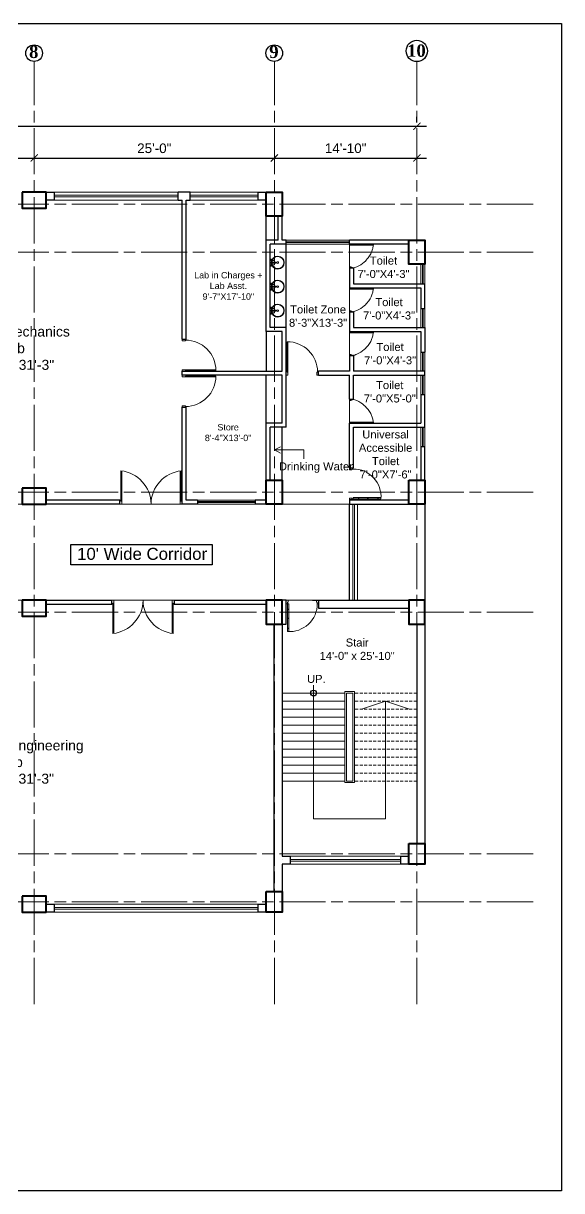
# Model space of a CAD drawing. Header units: inches. Extents: x -12 to 20935469, y -1604 to 24729220.
# Drawn here: x 20841909 to 20842582, y 24721123 to 24722582 of the extents above; entities that cross this region are included whole.
import ezdxf

# ---------------------------------------------------------------- set-up
doc = ezdxf.new("R2010")
doc.units = ezdxf.units.IN
doc.header["$LTSCALE"] = 0.03
doc.header["$MEASUREMENT"] = 0
doc.header["$PDMODE"] = 32
doc.header["$PDSIZE"] = 15
doc.linetypes.add('ACAD_ISO08W100', pattern=[36, 24, -3, 6, -3])
doc.linetypes.add('DASHED2', pattern=[0.375, 0.25, -0.125])
for name, color, linetype, lineweight in [('column', 1, 'Continuous', 40), ('Dim Line', 252, 'Continuous', 13), ('Door', 7, 'Continuous', 18), ('Gas', 21, 'Continuous', 5), ('Glass Line', 252, 'Continuous', 9), ('Grid Line', 252, 'Continuous', 18), ('Main Wall', 7, 'Continuous', 30), ('RAIL', 23, 'Continuous', 13), ('STAIR', 46, 'Continuous', 15), ('TOILET FIXTURE', 142, 'Continuous', 5), ('wind.', 150, 'Continuous', 20)]:
    doc.layers.add(name, color=color, linetype=linetype, lineweight=lineweight)
doc.layers.add('TEXT', color=7, linetype='Continuous')
doc.styles.add('2', font='swisscl.ttf')
doc.styles.add('RomanS', font='arial.ttf', dxfattribs={"height": 12})
doc.styles.get("Standard").update_dxf_attribs({"font": 'timesbd.ttf'})
doc.dimstyles.new('Aec_Arch_I', dxfattribs={"dimscale": 96, "dimtxt": 12, "dimasz": 0.09375, "dimexe": 0.125, "dimexo": 0.125, "dimgap": 0.0625, "dimtad": 1, "dimdec": 0, "dimzin": 3, "dimdsep": 46, "dimlunit": 4, "dimtxsty": 'RomanS', "dimblk1": 'ARCHTICK', "dimblk2": 'ARCHTICK', "dimsah": 1, "dimcen": 0.09375, "dimdle": 0.125, "dimadec": 0, "dimazin": 0, "dimtfac": 0.75, "dimtdec": 0, "dimtmove": 2, "dimatfit": 3, "dimldrblk": 'ARCHTICK', "dimfxl": 1, "dimfrac": 1, "dimtolj": 1, "dimtzin": 0, "dimarcsym": 0})

# ---------------------------------------------------------------- blocks, each defined once
blk = doc.blocks.new('Door_45')
at = {"layer": 'Door'}
for p, q in [((1.5, 5), (1.5, 44)), ((1.5, 40), (2.2, 40)), ((2.2, 40), (2.2, 39.5)), ((2.2, 39.5), (2.7, 39.5)), ((2.7, 39.5), (2.7, 40)), ((2.7, 40), (3.5, 40)), ((3.5, 44), (3.5, 5)), ((1.5, 25.8), (2.2, 25.8)), ((2.2, 25.8), (2.2, 25.3)), ((2.2, 25.3), (2.7, 25.3)), ((2.7, 25.8), (3.5, 25.8)), ((2.7, 25.3), (2.7, 25.8)), ((0, 0), (0, 5)), ((0, 5), (1.5, 5)), ((1.5, 12.6), (2.2, 12.6)), ((3.5, 5), (1.5, 5)), ((1.5, 5), (1.5, 3)), ((1.5, 3), (2.5, 3)), ((2.2, 12.6), (2.2, 13.1)), ((2.2, 13.1), (2.7, 13.1)), ((2.5, 3), (2.5, 0)), ((2.7, 13.1), (2.7, 12.6)), ((2.7, 12.6), (3.5, 12.6)), ((42.5, 3), (42.5, 0)), ((43.5, 3), (42.5, 3)), ((45, 5), (43.5, 5)), ((43.5, 5), (43.5, 3)), ((45, 0), (45, 5)), ((2.5, 0), (0, 0)), ((42.5, 0), (45, 0))]:
    blk.add_line(p, q, dxfattribs=at)
blk.add_arc((4.7, 5.3), 38.8, 359.6233, 94.6685, dxfattribs=at)
blk = doc.blocks.new('$D40')
at = {"layer": 'Door'}
for p, q in [((1, 4), (1, 42)), ((2, 0), (2, 42)), ((1, 5), (0, 5)), ((2, 0), (0, 0)), ((2, 4), (1, 4)), ((39, 4), (38, 4)), ((38, 4), (38, 0)), ((40, 0), (38, 0)), ((40, 5), (39, 5)), ((39, 5), (39, 4))]:
    blk.add_line(p, q, dxfattribs=at)
blk.add_arc((1, 4), 38, 0, 90, dxfattribs=at)
blk = doc.blocks.new('_ArchTick')
at = {"color": 0, "linetype": 'ByBlock', "lineweight": 35, "const_width": 0.15}
blk.add_lwpolyline([(-0.5, -0.5), (0.5, 0.5)], dxfattribs=at)
blk = doc.blocks.new('*D23')
at = {"layer": 'Defpoints', "color": 0, "transparency": 16777216}
for p in [(20832166.8, 24724578.2), (20832473.8, 24724578.2), (20832473.8, 24724578.2)]:
    blk.add_point(p, dxfattribs=at)
at = {"layer": 'Dim Line', "color": 0, "lineweight": -2, "transparency": 16777216}
for p, q in [((20832154.8, 24724578.2), (20832485.8, 24724578.2)), ((20832166.8, 24724566.2), (20832166.8, 24724566.2)), ((20832473.8, 24724566.2), (20832473.8, 24724566.2))]:
    blk.add_line(p, q, dxfattribs=at)
at = {"layer": 'Dim Line', "color": 0, "lineweight": -2, "transparency": 16777216, "xscale": 9, "yscale": 9, "zscale": 9, "rotation": 180}
blk.add_blockref('_ArchTick', (20832166.8, 24724578.2), dxfattribs=at)
at = {"layer": 'Dim Line', "color": 0, "lineweight": -2, "transparency": 16777216, "xscale": 9, "yscale": 9, "zscale": 9}
blk.add_blockref('_ArchTick', (20832473.8, 24724578.2), dxfattribs=at)
at = {"layer": 'Dim Line', "color": 0, "transparency": 16777216, "insert": (20832320.3, 24724590.3), "char_height": 12, "attachment_point": 5, "style": 'RomanS'}
blk.add_mtext('\\A1;25\'-7"', dxfattribs=at)
blk = doc.blocks.new('*D10')
at = {"layer": 'Defpoints', "color": 0, "transparency": 16777216}
for p in [(20832473.8, 24724578.2), (20832773.8, 24724578.2), (20832773.8, 24724578.2)]:
    blk.add_point(p, dxfattribs=at)
at = {"layer": 'Dim Line', "color": 0, "lineweight": -2, "transparency": 16777216}
blk.add_line((20832461.8, 24724578.2), (20832785.8, 24724578.2), dxfattribs=at)
at = {"layer": 'Dim Line', "color": 0, "lineweight": -2, "transparency": 16777216, "xscale": 9, "yscale": 9, "zscale": 9, "rotation": 180}
blk.add_blockref('_ArchTick', (20832473.8, 24724578.2), dxfattribs=at)
at = {"layer": 'Dim Line', "color": 0, "lineweight": -2, "transparency": 16777216, "xscale": 9, "yscale": 9, "zscale": 9}
blk.add_blockref('_ArchTick', (20832773.8, 24724578.2), dxfattribs=at)
at = {"layer": 'Dim Line', "color": 0, "transparency": 16777216, "insert": (20832623.8, 24724590.3), "char_height": 12, "attachment_point": 5, "style": 'RomanS'}
blk.add_mtext('\\A1;25\'-0"', dxfattribs=at)
blk = doc.blocks.new('*D11')
at = {"layer": 'Defpoints', "color": 0, "transparency": 16777216}
for p in [(20832773.8, 24724578.2), (20832951.8, 24724578.2), (20832951.8, 24724578.2)]:
    blk.add_point(p, dxfattribs=at)
at = {"layer": 'Dim Line', "color": 0, "lineweight": -2, "transparency": 16777216}
for p, q in [((20832761.8, 24724578.2), (20832963.8, 24724578.2)), ((20832951.8, 24724566.2), (20832951.8, 24724566.2))]:
    blk.add_line(p, q, dxfattribs=at)
at = {"layer": 'Dim Line', "color": 0, "lineweight": -2, "transparency": 16777216, "xscale": 9, "yscale": 9, "zscale": 9, "rotation": 180}
blk.add_blockref('_ArchTick', (20832773.8, 24724578.2), dxfattribs=at)
at = {"layer": 'Dim Line', "color": 0, "lineweight": -2, "transparency": 16777216, "xscale": 9, "yscale": 9, "zscale": 9}
blk.add_blockref('_ArchTick', (20832951.8, 24724578.2), dxfattribs=at)
at = {"layer": 'Dim Line', "color": 0, "transparency": 16777216, "insert": (20832862.8, 24724590.3), "char_height": 12, "attachment_point": 5, "style": 'RomanS'}
blk.add_mtext('\\A1;14\'-10"', dxfattribs=at)
blk = doc.blocks.new('*D13')
at = {"layer": 'Defpoints', "color": 0, "transparency": 16777216}
for p in [(20830948.3, 24724610.7), (20832951.8, 24724617.8), (20832951.8, 24724610.7)]:
    blk.add_point(p, dxfattribs=at)
at = {"layer": 'Dim Line', "color": 0, "lineweight": -2, "transparency": 16777216}
for p, q in [((20830948.3, 24724622.7), (20830948.3, 24724629.8)), ((20832951.8, 24724622.7), (20832951.8, 24724629.8)), ((20830936.3, 24724617.8), (20832963.8, 24724617.8))]:
    blk.add_line(p, q, dxfattribs=at)
at = {"layer": 'Dim Line', "color": 0, "lineweight": -2, "transparency": 16777216, "xscale": 9, "yscale": 9, "zscale": 9, "rotation": 180}
blk.add_blockref('_ArchTick', (20830948.3, 24724617.8), dxfattribs=at)
at = {"layer": 'Dim Line', "color": 0, "lineweight": -2, "transparency": 16777216, "xscale": 9, "yscale": 9, "zscale": 9}
blk.add_blockref('_ArchTick', (20832951.8, 24724617.8), dxfattribs=at)
at = {"layer": 'Dim Line', "color": 0, "transparency": 16777216, "insert": (20831950, 24724629.9), "char_height": 12, "attachment_point": 5, "style": 'RomanS'}
blk.add_mtext('\\A1;166\'-11"', dxfattribs=at)
blk = doc.blocks.new('sssss-flat-876')
at = {"layer": 'Door', "linetype": 'Continuous', "ltscale": 3}
blk.add_line((3666.5, 84027.2), (3666.5, 84055.7), dxfattribs=at)
at = {"layer": 'Door', "linetype": 'Continuous', "ltscale": 3, "extrusion": (-7.21527e-09, -3.35624e-18, 1), "elevation": 0}
for points in [[(3666.5, 84057.2), (3666.5, 84055.7), (3668.4, 84055.7), (3668.4, 84056.5), (3670.2, 84056.5), (3670.2, 84057.2)], [(3668.4, 84055.7), (3696.2, 84055.7), (3696.2, 84056.5), (3668.4, 84056.5)]]:
    blk.add_lwpolyline(points, close=True, dxfattribs=at)
at = {"layer": 'Door', "linetype": 'Continuous', "ltscale": 3, "flags": 128}
blk.add_lwpolyline([(3670.2, 84027.2, 0.04096), (3675.5, 84028.9, 0.082496), (3684.9, 84034.8, 0.052187), (3689.7, 84040, 0.043988), (3692.9, 84045, 0.036571), (3694.8, 84049.6, 0.034751), (3695.9, 84054.2, 0.011435), (3696.2, 84055.7)], format="xyb", dxfattribs=at)
at = {"layer": 'Door', "linetype": 'Continuous', "ltscale": 3}
blk.add_lwpolyline([(3666.5, 84027.2), (3666.5, 84028.7), (3668.4, 84028.7), (3668.4, 84027.9), (3670.2, 84027.9), (3670.2, 84027.2)], close=True, dxfattribs=at)
blk = doc.blocks.new('7-flat-72')
at = {"layer": 'Glass Line', "color": 8, "ltscale": 20}
for p, q in [((-64478.7, 376960.5), (-64480.3, 376960.5)), ((-64480.3, 376959.5), (-64480.3, 376960.5)), ((-64480.3, 376959.5), (-64480.3, 376960.5)), ((-64478.7, 376959.5), (-64480.3, 376959.5)), ((-64480.3, 376959.1), (-64480.3, 376959.4)), ((-64478.7, 376959.4), (-64480.3, 376959.4)), ((-64478.7, 376959.1), (-64480.3, 376959.1)), ((-64480.2, 376959.4), (-64480.2, 376959.5)), ((-64480.1, 376959.5), (-64480.1, 376960.5)), ((-64479.9, 376959.5), (-64479.9, 376960.5)), ((-64479.5, 376959.5), (-64479.5, 376960.5)), ((-64479.1, 376959.5), (-64479.1, 376960.5)), ((-64478.9, 376959.5), (-64478.9, 376960.5)), ((-64478.9, 376959.4), (-64478.9, 376959.5)), ((-64478.8, 376959.5), (-64478.8, 376960.5)), ((-64478.7, 376959.5), (-64478.7, 376960.5)), ((-64478.7, 376959.1), (-64478.7, 376959.4)), ((-64475.1, 376959.4), (-64476.9, 376959.4)), ((-64476.9, 376959.1), (-64476.9, 376959.4)), ((-64475.1, 376959.1), (-64476.9, 376959.1)), ((-64476.6, 376959.4), (-64476.6, 376966.6)), ((-64475.5, 376966.6), (-64476.6, 376966.6)), ((-64475.5, 376959.4), (-64475.5, 376966.6)), ((-64475.1, 376959.1), (-64475.1, 376959.4)), ((-64473.3, 376960.5), (-64471.7, 376960.5)), ((-64473.3, 376959.5), (-64473.3, 376960.5)), ((-64473.3, 376959.5), (-64473.3, 376960.5)), ((-64473.3, 376959.5), (-64471.7, 376959.5)), ((-64473.3, 376959.1), (-64473.3, 376959.4)), ((-64473.3, 376959.4), (-64471.7, 376959.4)), ((-64473.3, 376959.1), (-64471.7, 376959.1)), ((-64473.1, 376959.5), (-64473.1, 376960.5)), ((-64473.1, 376959.4), (-64473.1, 376959.5)), ((-64472.9, 376959.5), (-64472.9, 376960.5)), ((-64472.5, 376959.5), (-64472.5, 376960.5)), ((-64472.1, 376959.5), (-64472.1, 376960.5)), ((-64471.9, 376959.5), (-64471.9, 376960.5)), ((-64471.9, 376959.4), (-64471.9, 376959.5)), ((-64471.8, 376959.5), (-64471.8, 376960.5)), ((-64471.7, 376959.5), (-64471.7, 376960.5)), ((-64471.7, 376959.1), (-64471.7, 376959.4))]:
    blk.add_line(p, q, dxfattribs=at)
blk.add_circle((-64476, 376968.4, 0), 1.08, dxfattribs=at)
for radius, start, end in [(8.1, 273.8334, 266.1883), (7.55, 274.115, 265.9068)]:
    blk.add_arc((-64476, 376968.4, 0), radius, start, end, dxfattribs=at)
blk = doc.blocks.new('SFSFSFS-flat-72')
at = {"layer": 'TOILET FIXTURE', "ltscale": 0.2}
blk.add_lwpolyline([(-3918.5, -3608.1), (-3918.5, -3602.7), (-3923.9, -3602.7), (-3923.9, -3608.1)], close=True, dxfattribs=at)
at = {"layer": 'TOILET FIXTURE', "ltscale": 20}
blk.add_blockref('7-flat-72', (60554.8, -380567.2), dxfattribs=at)
blk = doc.blocks.new('fff')
at = {"layer": 'Grid Line', "color": 252, "linetype": 'ACAD_ISO08W100', "lineweight": 9, "ltscale": 80, "true_color": 0x939598}
for p, q in [((20832473.8, 24723521.1), (20832473.8, 24724698.8)), ((20832773.8, 24723521.1), (20832773.8, 24724698.8)), ((20832951.8, 24723521.1), (20832951.8, 24724698.8)), ((20833096.9, 24724520.6), (20830726.1, 24724520.6)), ((20833096.9, 24724460.6), (20830726.1, 24724460.6)), ((20833096.9, 24724160.7), (20830726.1, 24724160.7)), ((20833096.9, 24724010.7), (20830726.1, 24724010.7)), ((20833096.9, 24723708.7), (20830726.1, 24723708.7)), ((20833096.9, 24723648.8), (20830726.1, 24723648.8))]:
    blk.add_line(p, q, dxfattribs=at)
at = {"layer": 'Dim Line'}
for base, p1, p2, picture, middle in [((20832951.7523, 24724617.8128), (20830948.3088, 24724610.7482), (20832951.7523, 24724610.7482), '*D13', (20831950.0306, 24724629.9397)), ((20832473.8, 24724578.2), (20832166.8, 24724578.2), (20832473.8, 24724578.2), '*D23', (20832320.3, 24724590.3)), ((20832773.8, 24724578.2), (20832473.8, 24724578.2), (20832773.8, 24724578.2), '*D10', (20832623.8, 24724590.3)), ((20832951.8, 24724578.2), (20832773.8, 24724578.2), (20832951.8, 24724578.2), '*D11', (20832862.8, 24724590.3))]:
    dim = blk.add_linear_dim(base=base, p1=p1, p2=p2, dimstyle='Aec_Arch_I', dxfattribs=at)
    dim.commit()
    dim.dimension.update_dxf_attribs({"geometry": picture, "text_midpoint": middle})

msp = doc.modelspace()

# ---------------------------------------------------------------- linework, layer by layer
for p, q in [((20842212.6, 24722310.9), (20842212.6, 24722340.9)), ((20842237.6, 24722201.6), (20842237.6, 24722305.9)), ((20842212.6, 24722196.6), (20842212.6, 24722147)), ((20842212.6, 24722082), (20842212.6, 24722142)), ((20842232.6, 24722011), (20842232.6, 24722077)), ((20842321.6, 24721986.2), (20842316.6, 24721986.2)), ((20842316.6, 24721861), (20842316.6, 24721981.2)), ((20842270.4, 24721861), (20842372.6, 24721861))]:
    msp.add_line(p, q)
msp.add_lwpolyline([(20842410.6, 24721981), (20842410.6, 24721861)])
msp.add_lwpolyline([(20841968.5, 24721930.7), (20842144.8, 24721930.7), (20842144.8, 24721905.2), (20841968.5, 24721905.2)], close=True)
msp.add_circle((20842271.7, 24721745), 3.61)
at = {"layer": 'column', "lineweight": 40, "ltscale": 20}
for points in [[(20841907.6, 24722370.9), (20841907.6, 24722350.9), (20841937.6, 24722350.9), (20841937.6, 24722370.9)], [(20842212.6, 24722370.9), (20842232.6, 24722370.9), (20842232.6, 24722340.9), (20842212.6, 24722340.9)], [(20842390.6, 24722310.9), (20842410.6, 24722310.9), (20842410.6, 24722280.9), (20842390.6, 24722280.9)], [(20841907.6, 24722001), (20841907.6, 24721981), (20841937.6, 24721981), (20841937.6, 24722001)], [(20842212.6, 24722011), (20842232.6, 24722011), (20842232.6, 24721981), (20842212.6, 24721981)], [(20842390.6, 24722011), (20842410.6, 24722011), (20842410.6, 24721981), (20842390.6, 24721981)], [(20841907.6, 24721861), (20841907.6, 24721841), (20841937.6, 24721841), (20841937.6, 24721861)], [(20842232.6, 24721861), (20842212.6, 24721861), (20842212.6, 24721831), (20842232.6, 24721831)], [(20842410.6, 24721861), (20842390.6, 24721861), (20842390.6, 24721831), (20842410.6, 24721831)], [(20842390.6, 24721557), (20842410.6, 24721557), (20842410.6, 24721531), (20842390.6, 24721531)], [(20841907.6, 24721491), (20841907.6, 24721471), (20841937.6, 24721471), (20841937.6, 24721491)], [(20842212.6, 24721497), (20842232.6, 24721497), (20842232.6, 24721471), (20842212.6, 24721471)]]:
    msp.add_lwpolyline(points, close=True, dxfattribs=at)
at = {"layer": 'Defpoints'}
msp.add_lwpolyline([(20840142.6, 24722581.7), (20842581.5, 24722581.7), (20842581.5, 24721123.2), (20840142.6, 24721123.2)], close=True, dxfattribs=at)
at = {"layer": 'Door'}
for p, q in [((20842030.9, 24721984.7), (20842030.9, 24722022.6)), ((20842032.2, 24721981), (20842032.2, 24722022.6)), ((20842105, 24721981), (20842105, 24722022.6)), ((20842106.3, 24721984.7), (20842106.3, 24722022.6)), ((20842030.9, 24721986), (20842029.6, 24721986)), ((20842106.3, 24721986), (20842107.6, 24721986)), ((20842032.2, 24721981), (20842029.6, 24721981)), ((20842032.2, 24721984.7), (20842030.9, 24721984.7)), ((20842105, 24721984.7), (20842106.3, 24721984.7)), ((20842105, 24721981), (20842107.6, 24721981)), ((20842022.2, 24721861), (20842019.6, 24721861)), ((20842020.9, 24721856), (20842019.6, 24721856)), ((20842020.9, 24721857.3), (20842020.9, 24721819.4)), ((20842022.2, 24721857.3), (20842020.9, 24721857.3)), ((20842022.2, 24721861), (20842022.2, 24721819.4)), ((20842095, 24721861), (20842095, 24721819.4)), ((20842095, 24721861), (20842097.6, 24721861)), ((20842095, 24721857.3), (20842096.3, 24721857.3)), ((20842096.3, 24721857.3), (20842096.3, 24721819.4)), ((20842096.3, 24721856), (20842097.6, 24721856))]:
    msp.add_line(p, q, dxfattribs=at)
for centre, start, end in [((20842026.4, 24721980.6), 0.5906, 83.7783), ((20842110.9, 24721980.6), 96.2217, 179.4094), ((20842016.4, 24721861.4), 276.2217, 359.4094), ((20842100.9, 24721861.4), 180.5906, 263.7783)]:
    msp.add_arc(centre, 42.3, start, end, dxfattribs=at)
at = {"layer": 'Gas', "color": 0, "lineweight": 5}
for points in [[(20842310.6, 24721747), (20842322.6, 24721747), (20842322.6, 24721633), (20842310.6, 24721633)], [(20842312.6, 24721745), (20842320.6, 24721745), (20842320.6, 24721635), (20842312.6, 24721635)]]:
    msp.add_lwpolyline(points, close=True, dxfattribs=at)
at = {"layer": 'Main Wall', "lineweight": 30}
for p, q in [((20841947.6, 24722370.9), (20841947.6, 24722360.9)), ((20842126.6, 24721986.1), (20842112.6, 24721986.1)), ((20842126.6, 24721986.1), (20842126.6, 24721981.1)), ((20842212.6, 24721986.1), (20842198.6, 24721986.1)), ((20842198.6, 24721986.1), (20842198.6, 24721981.1)), ((20842126.6, 24721981.1), (20842107.6, 24721981.1)), ((20842212.6, 24721981.1), (20842198.6, 24721981.1))]:
    msp.add_line(p, q, dxfattribs=at)
at = {"layer": 'Main Wall'}
for p, q in [((20842102.6, 24722360.9), (20842102.6, 24722370.9)), ((20842117.6, 24722370.9), (20842102.6, 24722370.9)), ((20842117.6, 24722360.9), (20842117.6, 24722370.9)), ((20842102.6, 24722360.9), (20842107.6, 24722360.9)), ((20842107.6, 24722187), (20842107.6, 24722360.9)), ((20842112.6, 24722187), (20842112.6, 24722360.9)), ((20842112.6, 24722360.9), (20842117.6, 24722360.9)), ((20842227.6, 24722310.9), (20842227.6, 24722340.9)), ((20842232.6, 24722310.9), (20842232.6, 24722340.9)), ((20842212.6, 24722196.6), (20842212.6, 24722310.9)), ((20842227.6, 24722310.9), (20842212.6, 24722310.9)), ((20842237.6, 24722310.9), (20842232.6, 24722310.9)), ((20842237.6, 24722305.9), (20842237.6, 24722310.9)), ((20842390.6, 24722310.9), (20842316.6, 24722310.9)), ((20842316.6, 24722305.9), (20842316.6, 24722310.9)), ((20842217.6, 24722201.6), (20842217.6, 24722305.9)), ((20842237.6, 24722305.9), (20842217.6, 24722305.9)), ((20842390.6, 24722305.9), (20842316.6, 24722305.9)), ((20842321.6, 24722275.9), (20842316.6, 24722275.9)), ((20842316.6, 24722251.2), (20842405.6, 24722251.2)), ((20842410.6, 24722225.6), (20842410.6, 24722256.2)), ((20842316.6, 24722221.2), (20842321.6, 24722221.2)), ((20842405.6, 24722225.6), (20842410.6, 24722225.6)), ((20842232.6, 24722196.6), (20842212.6, 24722196.6)), ((20842237.6, 24722201.6), (20842217.6, 24722201.6)), ((20842232.6, 24722147), (20842232.6, 24722196.6)), ((20842237.6, 24722147), (20842237.6, 24722201.6)), ((20842316.6, 24722196.6), (20842405.6, 24722196.6)), ((20842107.6, 24722187), (20842112.6, 24722187)), ((20842316.6, 24722166.6), (20842321.6, 24722166.6)), ((20842405.6, 24722171), (20842410.6, 24722171)), ((20842107.6, 24722142), (20842107.6, 24722147)), ((20842107.6, 24722147), (20842232.6, 24722147)), ((20842237.6, 24722077), (20842237.6, 24722147)), ((20842277.6, 24722142), (20842277.6, 24722147)), ((20842232.6, 24722142), (20842107.6, 24722142)), ((20842232.6, 24722082), (20842232.6, 24722142)), ((20842277.6, 24722142), (20842316.6, 24722142)), ((20842316.6, 24722112), (20842316.6, 24722142)), ((20842321.6, 24722112), (20842321.6, 24722142)), ((20842405.6, 24722118), (20842410.6, 24722118)), ((20842410.6, 24722077), (20842410.6, 24722118)), ((20842107.6, 24721981), (20842107.6, 24722102)), ((20842107.6, 24722102), (20842112.6, 24722102)), ((20842112.6, 24721986), (20842112.6, 24722102)), ((20842316.6, 24722112), (20842321.6, 24722112)), ((20842212.6, 24722011), (20842212.6, 24722082)), ((20842232.6, 24722082), (20842212.6, 24722082)), ((20842217.6, 24722011), (20842217.6, 24722077)), ((20842237.6, 24722077), (20842217.6, 24722077)), ((20842316.6, 24722026.2), (20842316.6, 24722082)), ((20842316.6, 24722082), (20842405.6, 24722082)), ((20842321.6, 24722026.2), (20842321.6, 24722077)), ((20842321.6, 24722077), (20842410.6, 24722077)), ((20842405.6, 24722053), (20842405.6, 24722011)), ((20842405.6, 24722053), (20842410.6, 24722053)), ((20842410.6, 24722011), (20842410.6, 24722053)), ((20842316.6, 24722026.2), (20842321.6, 24722026.2)), ((20842029.6, 24721986), (20841937.6, 24721986)), ((20842029.6, 24721981), (20842029.6, 24721986)), ((20842316.6, 24721986.2), (20842390.6, 24721986.2)), ((20842316.6, 24721986.2), (20842316.6, 24721981.1)), ((20842029.6, 24721981), (20841937.6, 24721981)), ((20842316.6, 24721981.1), (20842390.6, 24721981.1)), ((20841937.6, 24721861), (20842019.6, 24721861)), ((20841937.6, 24721856), (20842019.6, 24721856)), ((20842019.6, 24721856), (20842019.6, 24721861)), ((20842097.6, 24721861), (20842212.6, 24721861)), ((20842097.6, 24721861), (20842097.6, 24721856)), ((20842097.6, 24721856), (20842212.6, 24721856)), ((20842222.6, 24721861), (20842232.6, 24721861)), ((20842237.6, 24721861), (20842232.6, 24721861)), ((20842237.6, 24721831), (20842237.6, 24721861)), ((20842277.6, 24721861), (20842390.6, 24721861)), ((20842277.6, 24721861), (20842277.6, 24721851)), ((20842277.6, 24721851), (20842390.6, 24721851)), ((20842222.6, 24721497), (20842222.6, 24721831)), ((20842232.6, 24721831), (20842237.6, 24721831)), ((20842400.6, 24721831), (20842400.6, 24721557)), ((20842410.6, 24721831), (20842410.6, 24721557))]:
    msp.add_line(p, q, dxfattribs=at)
at = {"layer": 'Main Wall', "lineweight": 30}
for points in [[(20841937.6, 24722370.9), (20841947.6, 24722370.9), (20841947.6, 24722360.9), (20841937.6, 24722360.9)], [(20842202.6, 24722370.9), (20842212.6, 24722370.9), (20842212.6, 24722360.9), (20842202.6, 24722360.9)], [(20841937.6, 24721481), (20841947.6, 24721481), (20841947.6, 24721471), (20841937.6, 24721471)], [(20842202.6, 24721481), (20842212.6, 24721481), (20842212.6, 24721471), (20842202.6, 24721471)]]:
    msp.add_lwpolyline(points, close=True, dxfattribs=at)
at = {"layer": 'Main Wall'}
for points in [[(20842316.6, 24722275.9), (20842316.6, 24722251.2)], [(20842321.6, 24722275.9), (20842321.6, 24722256.2), (20842410.6, 24722256.2)], [(20842405.6, 24722251.2), (20842405.6, 24722225.6)], [(20842316.6, 24722221.2), (20842316.6, 24722196.6)], [(20842321.6, 24722221.2), (20842321.6, 24722201.6), (20842410.6, 24722201.6), (20842410.6, 24722171)], [(20842405.6, 24722196.6), (20842405.6, 24722171)], [(20842316.6, 24722166.6), (20842316.6, 24722147)], [(20842321.6, 24722166.6), (20842321.6, 24722147)], [(20842316.6, 24722147), (20842277.6, 24722147)], [(20842321.6, 24722142), (20842410.6, 24722142), (20842410.6, 24722147), (20842321.6, 24722147)], [(20842405.6, 24722118), (20842405.6, 24722082)], [(20842232.6, 24721831), (20842232.6, 24721541), (20842242.6, 24721541), (20842242.6, 24721531), (20842232.6, 24721531), (20842232.6, 24721497)]]:
    msp.add_lwpolyline(points, dxfattribs=at)
msp.add_lwpolyline([(20842380.6, 24721541), (20842390.6, 24721541), (20842390.6, 24721531), (20842380.6, 24721531)], close=True, dxfattribs=at)
at = {"layer": 'RAIL', "lineweight": 9}
for p, q in [((20842271.7, 24721754.7), (20842271.7, 24721588)), ((20842232.6, 24721725), (20842310.6, 24721725)), ((20842331.6, 24721725), (20842361.6, 24721735)), ((20842361.6, 24721588), (20842361.6, 24721735)), ((20842361.6, 24721735), (20842391.6, 24721725)), ((20842271.7, 24721588), (20842361.6, 24721588))]:
    msp.add_line(p, q, dxfattribs=at)
at = {"layer": 'STAIR', "color": 253, "lineweight": 5}
for p, q in [((20842223, 24722048.7), (20842230.3, 24722052.7)), ((20842223, 24722048.7), (20842259.3, 24722048.7)), ((20842223, 24722048.7), (20842230.3, 24722044.7)), ((20842259.3, 24722048.7), (20842259.3, 24722037.5))]:
    msp.add_line(p, q, dxfattribs=at)
at = {"layer": 'STAIR', "color": 32, "lineweight": 5}
for p, q in [((20842310.6, 24721745), (20842232.6, 24721745)), ((20842310.6, 24721735), (20842232.6, 24721735)), ((20842292.6, 24721725), (20842232.6, 24721725)), ((20842310.6, 24721715), (20842232.6, 24721715)), ((20842310.6, 24721705), (20842232.6, 24721705)), ((20842310.6, 24721695), (20842232.6, 24721695)), ((20842310.6, 24721685), (20842232.6, 24721685)), ((20842310.6, 24721675), (20842232.6, 24721675)), ((20842310.6, 24721665), (20842232.6, 24721665)), ((20842310.6, 24721655), (20842232.6, 24721655)), ((20842310.6, 24721645), (20842232.6, 24721645)), ((20842310.6, 24721635), (20842232.6, 24721635))]:
    msp.add_line(p, q, dxfattribs=at)
at = {"layer": 'STAIR', "color": 32, "linetype": 'DASHED2', "lineweight": 5, "ltscale": 500}
for p, q in [((20842400.6, 24721745), (20842322.6, 24721745)), ((20842400.6, 24721735), (20842322.6, 24721735)), ((20842400.6, 24721725), (20842322.6, 24721725)), ((20842400.6, 24721715), (20842322.6, 24721715)), ((20842400.6, 24721705), (20842322.6, 24721705)), ((20842400.6, 24721695), (20842322.6, 24721695)), ((20842400.6, 24721685), (20842322.6, 24721685)), ((20842400.6, 24721675), (20842322.6, 24721675)), ((20842400.6, 24721665), (20842322.6, 24721665)), ((20842400.6, 24721655), (20842322.6, 24721655)), ((20842400.6, 24721645), (20842322.6, 24721645)), ((20842400.6, 24721635), (20842322.6, 24721635))]:
    msp.add_line(p, q, dxfattribs=at)
at = {"layer": 'TEXT'}
for centre, radius in [((20841922.6, 24722544.5), 10.4), ((20842222.6, 24722544.5), 10.4), ((20842400.6, 24722547.3), 13.3)]:
    msp.add_circle(centre, radius, dxfattribs=at)
at = {"layer": 'wind.', "lineweight": 5}
for p, q in [((20841947.6, 24722370.9), (20842102.6, 24722370.9)), ((20841947.6, 24722366.9), (20842102.6, 24722366.9)), ((20841947.6, 24722364.9), (20842102.6, 24722364.9)), ((20842117.6, 24722370.9), (20842202.6, 24722370.9)), ((20842117.6, 24722366.9), (20842202.6, 24722366.9)), ((20842117.6, 24722364.9), (20842202.6, 24722364.9)), ((20841947.6, 24722360.9), (20842102.6, 24722360.9)), ((20842117.6, 24722360.9), (20842202.6, 24722361)), ((20842316.6, 24722310.9), (20842237.6, 24722310.9)), ((20842316.6, 24722308.9), (20842237.6, 24722308.9)), ((20842316.6, 24722307.9), (20842237.6, 24722307.9)), ((20842316.6, 24722305.9), (20842237.6, 24722305.9)), ((20842405.6, 24722256.2), (20842405.6, 24722280.9)), ((20842407.6, 24722256.2), (20842407.6, 24722280.9)), ((20842408.6, 24722256.2), (20842408.6, 24722280.9)), ((20842410.6, 24722256.2), (20842410.6, 24722280.9)), ((20842405.6, 24722201.6), (20842405.6, 24722225.6)), ((20842407.6, 24722201.6), (20842407.6, 24722225.6)), ((20842408.6, 24722201.6), (20842408.6, 24722225.6)), ((20842410.6, 24722201.6), (20842410.6, 24722225.6)), ((20842405.6, 24722147), (20842405.6, 24722171)), ((20842407.6, 24722147), (20842407.6, 24722171)), ((20842408.6, 24722147), (20842408.6, 24722171)), ((20842410.6, 24722147), (20842410.6, 24722171)), ((20842405.6, 24722118), (20842405.6, 24722142)), ((20842407.6, 24722118), (20842407.6, 24722142)), ((20842408.6, 24722118), (20842408.6, 24722142)), ((20842410.6, 24722118), (20842410.6, 24722142)), ((20842405.6, 24722053), (20842405.6, 24722077)), ((20842407.6, 24722053), (20842407.6, 24722077)), ((20842408.6, 24722053), (20842408.6, 24722077)), ((20842410.6, 24722053), (20842410.6, 24722077)), ((20842126.6, 24721986.1), (20842198.6, 24721986.1)), ((20842126.6, 24721984.1), (20842198.6, 24721984.1)), ((20842126.6, 24721983.1), (20842198.6, 24721983.1)), ((20842126.6, 24721981.1), (20842212.6, 24721981.1)), ((20842320.6, 24721861), (20842320.6, 24721981.2)), ((20842322.6, 24721861), (20842322.6, 24721981.2)), ((20842326.6, 24721861), (20842326.6, 24721981.2)), ((20842380.6, 24721541), (20842242.6, 24721541)), ((20842380.6, 24721537), (20842242.6, 24721537)), ((20842380.6, 24721535), (20842242.6, 24721535)), ((20842380.6, 24721531), (20842242.6, 24721531)), ((20842202.6, 24721481), (20841947.6, 24721481)), ((20842202.6, 24721477), (20841947.6, 24721477)), ((20842202.6, 24721475), (20841947.6, 24721475)), ((20842202.6, 24721471), (20841947.6, 24721471))]:
    msp.add_line(p, q, dxfattribs=at)
at = {"layer": 'wind.'}
msp.add_line((20842232.6, 24721537), (20842232.6, 24721537), dxfattribs=at)
msp.add_line((20842232.6, 24721537), (20842232.6, 24721537), dxfattribs=at)
at = {"layer": 'wind.', "lineweight": 5}
msp.add_lwpolyline([(20840481.1, 24721981.2), (20841303.1, 24721981), (20841303.1, 24722296), (20841482.6, 24722296), (20841482.6, 24721981), (20842316.6, 24721981), (20842316.6, 24721861), (20841482.6, 24721861), (20841482.6, 24721726), (20841127.1, 24721726), (20841127.1, 24721861), (20840481.1, 24721861), (20840481.2, 24721981.2)], dxfattribs=at)

# ---------------------------------------------------------------- block references
msp.add_blockref('fff', (9448.9, -2164.7))
at = {"layer": 'Door', "ltscale": 20}
for p in [(20838650.1, 24638248.7), (20838650.1, 24638194), (20838650.1, 24638139.4)]:
    msp.add_blockref('sssss-flat-876', p, dxfattribs=at)
at = {"layer": 'Door', "xscale": -1, "rotation": 270}
msp.add_blockref('$D40', (20842107.6, 24722147), dxfattribs=at)
at = {"layer": 'Door'}
msp.add_blockref('$D40', (20842237.6, 24722142), dxfattribs=at)
at = {"layer": 'Door', "rotation": 270}
msp.add_blockref('$D40', (20842107.6, 24722142), dxfattribs=at)
at = {"layer": 'Door', "ltscale": 20, "xscale": -1, "rotation": 180}
msp.add_blockref('sssss-flat-876', (20838650.1, 24806139.2), dxfattribs=at)
at = {"layer": 'Door', "color": 250, "ltscale": 20, "xscale": -0.8888888888759539, "yscale": 0.8888888888759539, "zscale": 0.8888888888759539}
for p, rotation in [((20842316.7, 24721986.2), 270), ((20842237.6, 24721861), 180)]:
    msp.add_blockref('Door_45', p, dxfattribs=dict(at, rotation=rotation))
at = {"layer": 'TOILET FIXTURE', "ltscale": 20, "xscale": -1, "rotation": 270}
for p in [(20845825.7, 24726204), (20845825.7, 24726174), (20845825.7, 24726144)]:
    msp.add_blockref('SFSFSFS-flat-72', p, dxfattribs=at)

# ---------------------------------------------------------------- texts
at = {"layer": 'TEXT', "char_height": 15.44, "width": 227.458, "attachment_point": 8, "rotation": 0}
for s, insert in [('\\A1;10', (20842400.1, 24722539.7)), ('\\A1;8', (20841922.1, 24722538.2)), ('\\A1;9', (20842222.1, 24722538.2))]:
    msp.add_mtext(s, dxfattribs=dict(at, insert=insert))
at = {"layer": 'TEXT', "color": 30, "lineweight": 5, "ltscale": 20, "attachment_point": 2, "style": '2'}
for s, width, gutter_width, insert, char_height in [('{\\fArial|b0|i0|c0|p34;\\C0;Toilet \\P7\'-0"X4\'-3"}', 104.76, 0.5, (20842359, 24722290.3), 10), ('{\\fArial|b0|i0|c0|p34;\\C0;Lab in Charges + Lab Asst. \\P9\'-7"X17\'-10"}', 104.76, 0.5, (20842165.2, 24722271.1), 8), ('{\\fArial|b0|i0|c0|p34;\\C0;Toilet \\P7\'-0"X4\'-3"}', 104.76, 0.5, (20842365.9, 24722238.4), 10), ('{\\fArial|b0|i0|c0|p34;\\C0;Toilet Zone\\P8\'-3"X13\'-3"}', 104.76, 0.5, (20842277.3, 24722229.3), 10), ('\\pxsm1;{\\fArial|b0|i0|c0|p34;\\C0;Applied Mechanics\\P Lab \\P40\'-5" x 31\'-3" }', 276.855, 0.75, (20841894.1, 24722202.9), 12.476), ('{\\fArial|b0|i0|c0|p34;\\C0;Toilet \\P7\'-0"X4\'-3"}', 104.76, 0.5, (20842367.2, 24722182.4), 10), ('{\\fArial|b0|i0|c0|p34;\\C0;Toilet \\P7\'-0"X5\'-0"}', 104.76, 0.5, (20842366.8, 24722134.7), 10), ('{\\fArial|b0|i0|c0|p34;\\C0;Store\\P8\'-4"X13\'-0"}', 104.76, 0.5, (20842164.9, 24722081.1), 8), ('{\\fArial|b0|i0|c0|p34;\\C0;Universal Accessible Toilet\\P7\'-0"X7\'-6"}', 88.036, 0.35, (20842361.6, 24722073.1), 10), ('\\pxsm1;{\\fArial|b0|i0|c0|p34;\\C0;Drinking Water }', 88.563, 0.282, (20842274.6, 24722033.2), 10), ("\\pxsm1,qc;{\\fArial|b0|i0|c0|p34;\\C0;10' Wide Corridor}", 227.89, 0.75, (20842057.5, 24721926.4), 15), ('\\pxsm1;{\\fArial|b0|i0|c0|p34;\\C0;Stair\\P14\'-0" x 25\'-10"  }', 114.807, 0.282, (20842326.1, 24721813.1), 10), ('{\\fArial|b0|i0|c0|p34;\\C0;UP.}', 104.76, 0.5, (20842275.1, 24721767.7), 10), ('{\\fArial|b0|i0|c0|p34;\\C0;Microwave Engineering \\PLab\\P\\pxsm1;61\'-3" x 31\'-3" }', 259.551, 0.75, (20841893.9, 24721685.8), 12.476)]:
    msp.add_mtext_dynamic_manual_height_columns(s, width=width, gutter_width=gutter_width, heights=[0], dxfattribs=dict(at, insert=insert, char_height=char_height))

doc.saveas('drawing.dxf')
